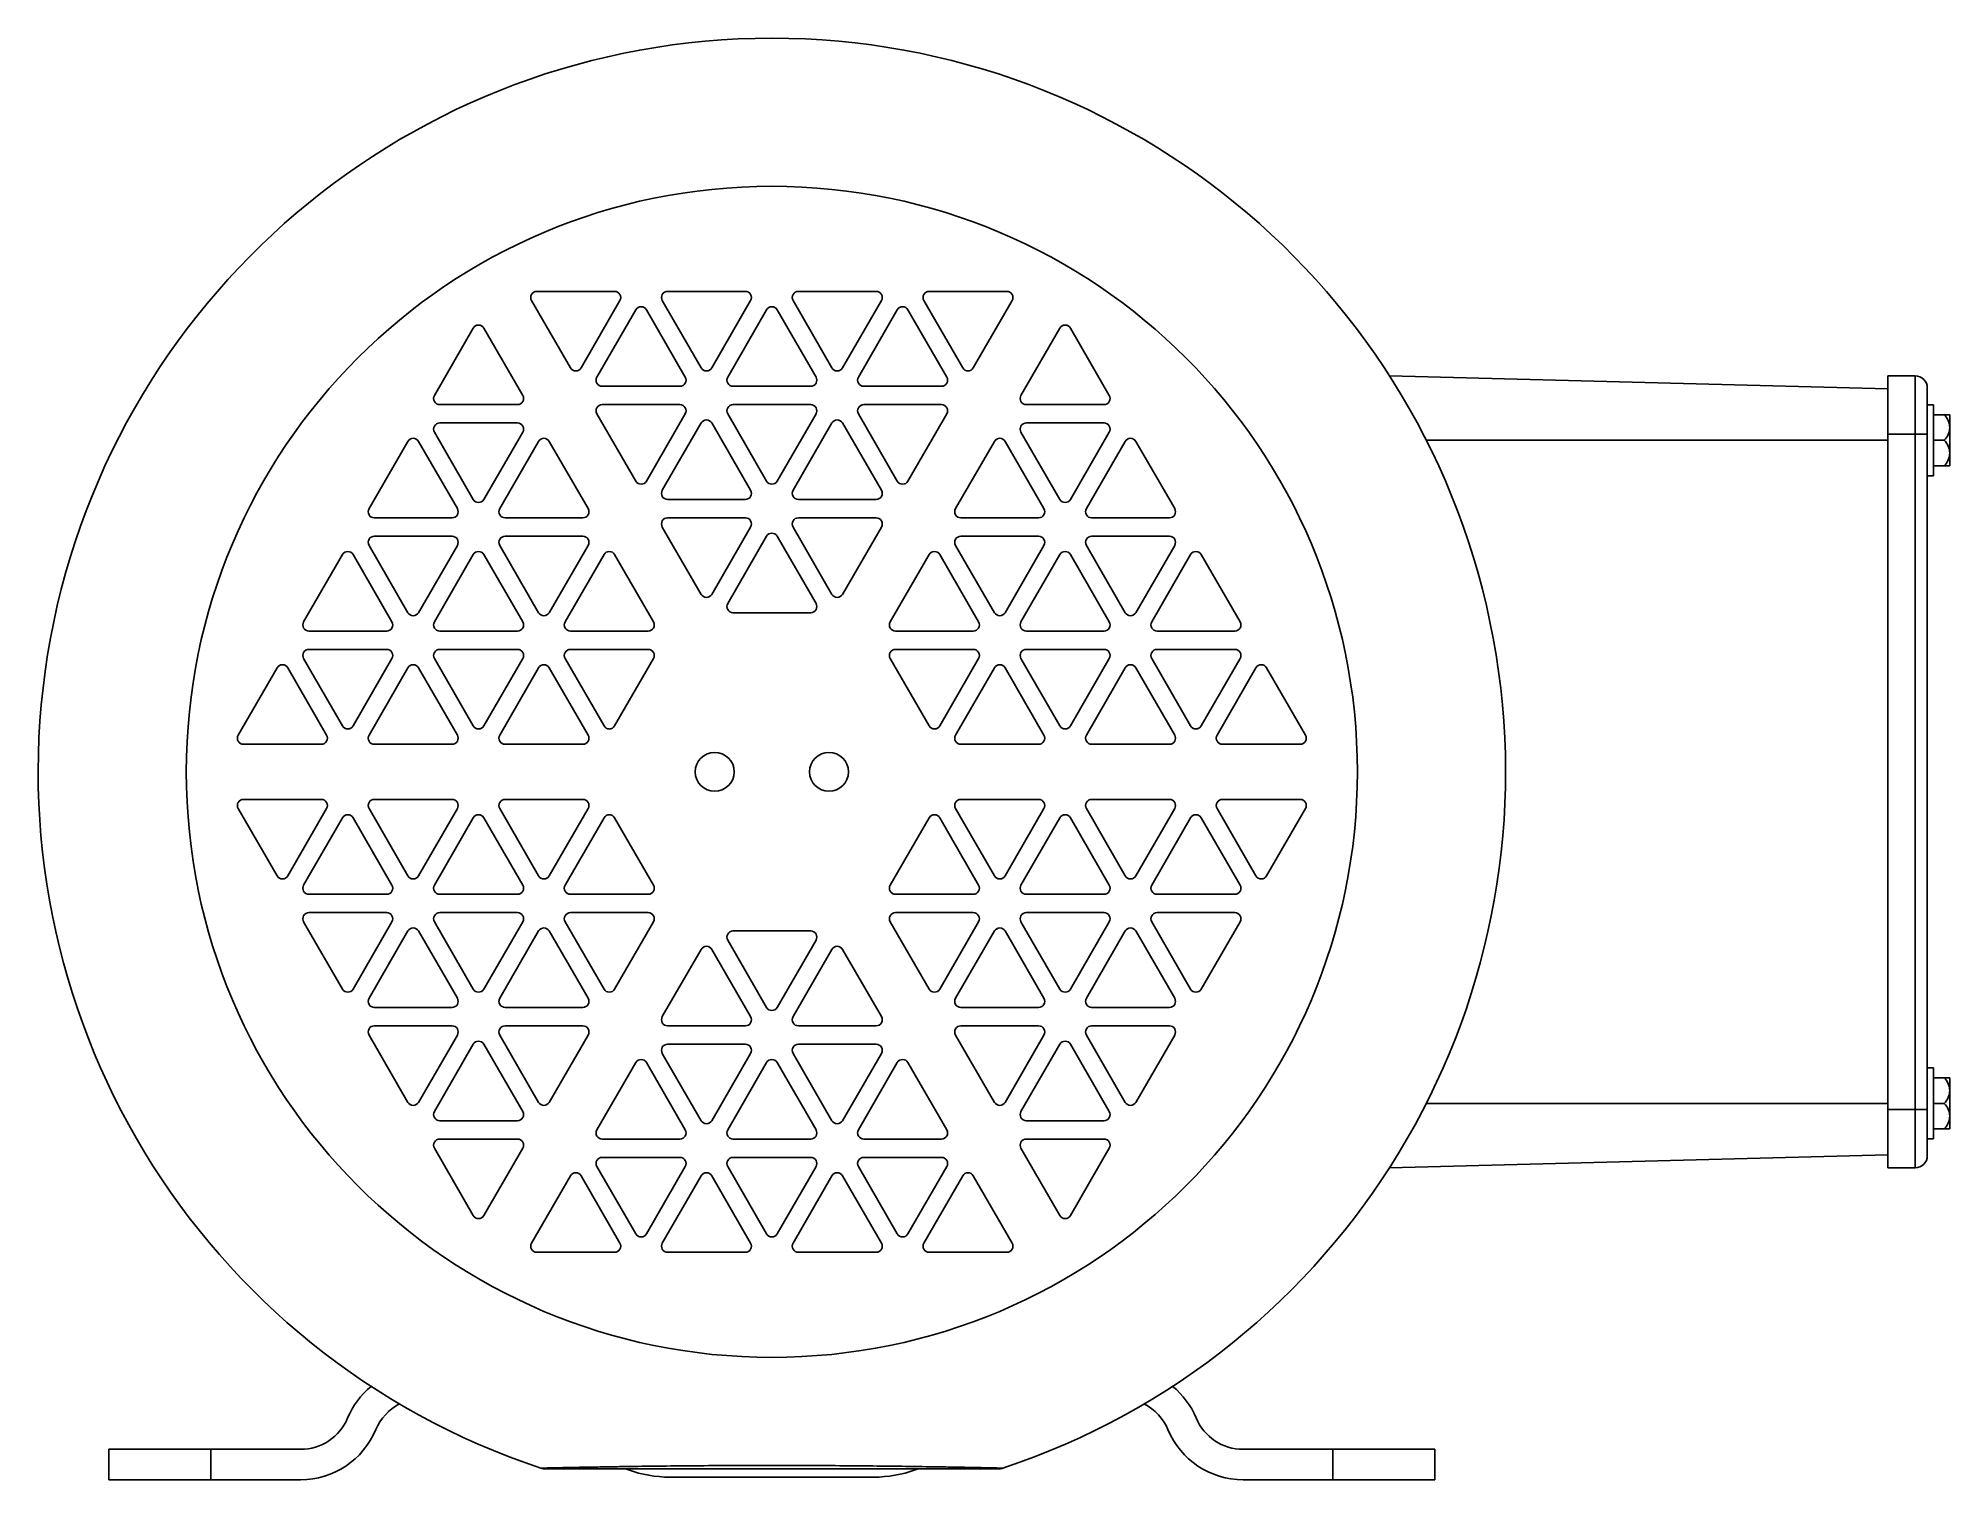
# Paper-space layout '_Left' of a CAD drawing. Header units: inches. Extents: x -3.6 to 5.77, y -3.47 to 3.6.
import ezdxf

# ---------------------------------------------------------------- set-up
doc = ezdxf.new("R2010")
doc.units = ezdxf.units.IN
doc.header["$MEASUREMENT"] = 0

psp = doc.layouts.new('_Left')

# ---------------------------------------------------------------- linework, layer by layer
at = {"color": 7, "linetype": 'Continuous', "lineweight": 25}
for p, q in [((-0.7708, 2.355), (-1.1518, 2.355)), ((-0.1299, 2.355), (-0.511, 2.355)), ((0.511, 2.355), (0.1299, 2.355)), ((1.1518, 2.355), (0.7708, 2.355)), ((-1.1778, 2.31), (-0.9873, 1.98)), ((-0.9353, 1.98), (-0.7448, 2.31)), ((-0.6668, 2.265), (-0.8574, 1.935)), ((-0.4244, 1.935), (-0.6149, 2.265)), ((-0.5369, 2.31), (-0.3464, 1.98)), ((-0.2944, 1.98), (-0.1039, 2.31)), ((-0.026, 2.265), (-0.2165, 1.935)), ((0.2165, 1.935), (0.026, 2.265)), ((0.1039, 2.31), (0.2944, 1.98)), ((0.3464, 1.98), (0.5369, 2.31)), ((0.6149, 2.265), (0.4244, 1.935)), ((0.8574, 1.935), (0.6668, 2.265)), ((0.7448, 2.31), (0.9353, 1.98)), ((0.9873, 1.98), (1.1778, 2.31)), ((-1.4636, 2.175), (-1.6541, 1.845)), ((-1.2211, 1.845), (-1.4116, 2.175)), ((1.4116, 2.175), (1.2211, 1.845)), ((1.6541, 1.845), (1.4636, 2.175)), ((-0.8314, 1.89), (-0.4503, 1.89)), ((-0.1905, 1.89), (0.1905, 1.89)), ((0.4503, 1.89), (0.8314, 1.89)), ((3.0267, 1.9415), (5.4705, 1.8775)), ((5.4705, 1.941), (5.4705, -1.941)), ((5.4705, 1.941), (5.6035, 1.941)), ((5.6035, -1.941), (5.6035, 1.941)), ((5.6635, 1.881), (5.6635, -1.881)), ((-1.6281, 1.8), (-1.2471, 1.8)), ((-0.4503, 1.8), (-0.8314, 1.8)), ((0.1905, 1.8), (-0.1905, 1.8)), ((0.8314, 1.8), (0.4503, 1.8)), ((1.2471, 1.8), (1.6281, 1.8)), ((5.6945, 1.799), (5.6635, 1.799)), ((5.6945, 1.451), (5.6945, 1.799)), ((-1.2471, 1.71), (-1.6281, 1.71)), ((-0.8574, 1.755), (-0.6668, 1.425)), ((-0.6149, 1.425), (-0.4244, 1.755)), ((-0.3464, 1.71), (-0.5369, 1.38)), ((-0.1039, 1.38), (-0.2944, 1.71)), ((-0.2165, 1.755), (-0.026, 1.425)), ((0.026, 1.425), (0.2165, 1.755)), ((0.2944, 1.71), (0.1039, 1.38)), ((0.5369, 1.38), (0.3464, 1.71)), ((0.4244, 1.755), (0.6149, 1.425)), ((0.6668, 1.425), (0.8574, 1.755)), ((1.6281, 1.71), (1.2471, 1.71)), ((5.7735, 1.75), (5.6945, 1.75)), ((5.7735, 1.75), (5.7735, 1.5)), ((-1.784, 1.62), (-1.9745, 1.29)), ((-1.5415, 1.29), (-1.7321, 1.62)), ((-1.6541, 1.665), (-1.4636, 1.335)), ((-1.4116, 1.335), (-1.2211, 1.665)), ((-1.1432, 1.62), (-1.3337, 1.29)), ((-0.9007, 1.29), (-1.0912, 1.62)), ((1.0912, 1.62), (0.9007, 1.29)), ((1.3337, 1.29), (1.1432, 1.62)), ((1.2211, 1.665), (1.4116, 1.335)), ((1.4636, 1.335), (1.6541, 1.665)), ((1.7321, 1.62), (1.5415, 1.29)), ((1.9745, 1.29), (1.784, 1.62)), ((3.2078, 1.625), (5.4705, 1.625)), ((5.4705, 1.655), (5.6635, 1.655)), ((5.7465, 1.625), (5.6945, 1.625)), ((5.7735, 1.5), (5.6945, 1.5)), ((5.6635, 1.451), (5.6945, 1.451)), ((-0.511, 1.335), (-0.1299, 1.335)), ((0.1299, 1.335), (0.511, 1.335)), ((-1.9486, 1.245), (-1.5675, 1.245)), ((-1.3077, 1.245), (-0.9266, 1.245)), ((-0.1299, 1.245), (-0.511, 1.245)), ((0.511, 1.245), (0.1299, 1.245)), ((0.9266, 1.245), (1.3077, 1.245)), ((1.5675, 1.245), (1.9486, 1.245)), ((-1.5675, 1.155), (-1.9486, 1.155)), ((-0.9266, 1.155), (-1.3077, 1.155)), ((-0.5369, 1.2), (-0.3464, 0.87)), ((-0.2944, 0.87), (-0.1039, 1.2)), ((-0.026, 1.155), (-0.2165, 0.825)), ((0.2165, 0.825), (0.026, 1.155)), ((0.1039, 1.2), (0.2944, 0.87)), ((0.3464, 0.87), (0.5369, 1.2)), ((1.3077, 1.155), (0.9266, 1.155)), ((1.9486, 1.155), (1.5675, 1.155)), ((-2.1044, 1.065), (-2.295, 0.735)), ((-1.862, 0.735), (-2.0525, 1.065)), ((-1.9745, 1.11), (-1.784, 0.78)), ((-1.7321, 0.78), (-1.5415, 1.11)), ((-1.4636, 1.065), (-1.6541, 0.735)), ((-1.2211, 0.735), (-1.4116, 1.065)), ((-1.3337, 1.11), (-1.1432, 0.78)), ((-1.0912, 0.78), (-0.9007, 1.11)), ((-0.8227, 1.065), (-1.0132, 0.735)), ((-0.5802, 0.735), (-0.7708, 1.065)), ((0.7708, 1.065), (0.5802, 0.735)), ((1.0132, 0.735), (0.8227, 1.065)), ((0.9007, 1.11), (1.0912, 0.78)), ((1.1432, 0.78), (1.3337, 1.11)), ((1.4116, 1.065), (1.2211, 0.735)), ((1.6541, 0.735), (1.4636, 1.065)), ((1.5415, 1.11), (1.7321, 0.78)), ((1.784, 0.78), (1.9745, 1.11)), ((2.0525, 1.065), (1.862, 0.735)), ((2.295, 0.735), (2.1044, 1.065)), ((-0.1905, 0.78), (0.1905, 0.78)), ((-2.269, 0.69), (-1.8879, 0.69)), ((-1.6281, 0.69), (-1.2471, 0.69)), ((-0.9873, 0.69), (-0.6062, 0.69)), ((0.6062, 0.69), (0.9873, 0.69)), ((1.2471, 0.69), (1.6281, 0.69)), ((1.8879, 0.69), (2.269, 0.69)), ((-1.8879, 0.6), (-2.269, 0.6)), ((-1.2471, 0.6), (-1.6281, 0.6)), ((-0.6062, 0.6), (-0.9873, 0.6)), ((0.9873, 0.6), (0.6062, 0.6)), ((1.6281, 0.6), (1.2471, 0.6)), ((2.269, 0.6), (1.8879, 0.6)), ((-2.4249, 0.51), (-2.6154, 0.18)), ((-2.1824, 0.18), (-2.3729, 0.51)), ((-2.295, 0.555), (-2.1044, 0.225)), ((-2.0525, 0.225), (-1.862, 0.555)), ((-1.784, 0.51), (-1.9745, 0.18)), ((-1.5415, 0.18), (-1.7321, 0.51)), ((-1.6541, 0.555), (-1.4636, 0.225)), ((-1.4116, 0.225), (-1.2211, 0.555)), ((-1.1432, 0.51), (-1.3337, 0.18)), ((-0.9007, 0.18), (-1.0912, 0.51)), ((-1.0132, 0.555), (-0.8227, 0.225)), ((-0.7708, 0.225), (-0.5802, 0.555)), ((0.5802, 0.555), (0.7708, 0.225)), ((0.8227, 0.225), (1.0132, 0.555)), ((1.0912, 0.51), (0.9007, 0.18)), ((1.3337, 0.18), (1.1432, 0.51)), ((1.2211, 0.555), (1.4116, 0.225)), ((1.4636, 0.225), (1.6541, 0.555)), ((1.7321, 0.51), (1.5415, 0.18)), ((1.9745, 0.18), (1.784, 0.51)), ((1.862, 0.555), (2.0525, 0.225)), ((2.1044, 0.225), (2.295, 0.555)), ((2.3729, 0.51), (2.1824, 0.18)), ((2.6154, 0.18), (2.4249, 0.51)), ((-2.5894, 0.135), (-2.2084, 0.135)), ((-1.9486, 0.135), (-1.5675, 0.135)), ((-1.3077, 0.135), (-0.9266, 0.135)), ((0.9266, 0.135), (1.3077, 0.135)), ((1.5675, 0.135), (1.9486, 0.135)), ((2.2084, 0.135), (2.5894, 0.135)), ((-2.6154, -0.18), (-2.4249, -0.51)), ((-2.2084, -0.135), (-2.5894, -0.135)), ((-2.3729, -0.51), (-2.1824, -0.18)), ((-1.9745, -0.18), (-1.784, -0.51)), ((-1.5675, -0.135), (-1.9486, -0.135)), ((-1.7321, -0.51), (-1.5415, -0.18)), ((-1.3337, -0.18), (-1.1432, -0.51)), ((-0.9266, -0.135), (-1.3077, -0.135)), ((-1.0912, -0.51), (-0.9007, -0.18)), ((0.9007, -0.18), (1.0912, -0.51)), ((1.3077, -0.135), (0.9266, -0.135)), ((1.1432, -0.51), (1.3337, -0.18)), ((1.5415, -0.18), (1.7321, -0.51)), ((1.9486, -0.135), (1.5675, -0.135)), ((1.784, -0.51), (1.9745, -0.18)), ((2.1824, -0.18), (2.3729, -0.51)), ((2.5894, -0.135), (2.2084, -0.135)), ((2.4249, -0.51), (2.6154, -0.18)), ((-2.1044, -0.225), (-2.295, -0.555)), ((-1.862, -0.555), (-2.0525, -0.225)), ((-1.4636, -0.225), (-1.6541, -0.555)), ((-1.2211, -0.555), (-1.4116, -0.225)), ((-0.8227, -0.225), (-1.0132, -0.555)), ((-0.5802, -0.555), (-0.7708, -0.225)), ((0.7708, -0.225), (0.5802, -0.555)), ((1.0132, -0.555), (0.8227, -0.225)), ((1.4116, -0.225), (1.2211, -0.555)), ((1.6541, -0.555), (1.4636, -0.225)), ((2.0525, -0.225), (1.862, -0.555)), ((2.295, -0.555), (2.1044, -0.225)), ((-2.269, -0.6), (-1.8879, -0.6)), ((-1.6281, -0.6), (-1.2471, -0.6)), ((-0.9873, -0.6), (-0.6062, -0.6)), ((0.6062, -0.6), (0.9873, -0.6)), ((1.2471, -0.6), (1.6281, -0.6)), ((1.8879, -0.6), (2.269, -0.6)), ((-2.295, -0.735), (-2.1044, -1.065)), ((-1.8879, -0.69), (-2.269, -0.69)), ((-2.0525, -1.065), (-1.862, -0.735)), ((-1.6541, -0.735), (-1.4636, -1.065)), ((-1.2471, -0.69), (-1.6281, -0.69)), ((-1.4116, -1.065), (-1.2211, -0.735)), ((-1.0132, -0.735), (-0.8227, -1.065)), ((-0.6062, -0.69), (-0.9873, -0.69)), ((-0.7708, -1.065), (-0.5802, -0.735)), ((0.5802, -0.735), (0.7708, -1.065)), ((0.9873, -0.69), (0.6062, -0.69)), ((0.8227, -1.065), (1.0132, -0.735)), ((1.2211, -0.735), (1.4116, -1.065)), ((1.6281, -0.69), (1.2471, -0.69)), ((1.4636, -1.065), (1.6541, -0.735)), ((1.862, -0.735), (2.0525, -1.065)), ((2.269, -0.69), (1.8879, -0.69)), ((2.1044, -1.065), (2.295, -0.735)), ((-1.784, -0.78), (-1.9745, -1.11)), ((-1.5415, -1.11), (-1.7321, -0.78)), ((-1.1432, -0.78), (-1.3337, -1.11)), ((-0.9007, -1.11), (-1.0912, -0.78)), ((-0.2165, -0.825), (-0.026, -1.155)), ((0.1905, -0.78), (-0.1905, -0.78)), ((0.026, -1.155), (0.2165, -0.825)), ((1.0912, -0.78), (0.9007, -1.11)), ((1.3337, -1.11), (1.1432, -0.78)), ((1.7321, -0.78), (1.5415, -1.11)), ((1.9745, -1.11), (1.784, -0.78)), ((-0.3464, -0.87), (-0.5369, -1.2)), ((-0.1039, -1.2), (-0.2944, -0.87)), ((0.2944, -0.87), (0.1039, -1.2)), ((0.5369, -1.2), (0.3464, -0.87)), ((-1.9486, -1.155), (-1.5675, -1.155)), ((-1.3077, -1.155), (-0.9266, -1.155)), ((0.9266, -1.155), (1.3077, -1.155)), ((1.5675, -1.155), (1.9486, -1.155)), ((-1.9745, -1.29), (-1.784, -1.62)), ((-1.5675, -1.245), (-1.9486, -1.245)), ((-1.7321, -1.62), (-1.5415, -1.29)), ((-1.3337, -1.29), (-1.1432, -1.62)), ((-0.9266, -1.245), (-1.3077, -1.245)), ((-1.0912, -1.62), (-0.9007, -1.29)), ((-0.511, -1.245), (-0.1299, -1.245)), ((0.1299, -1.245), (0.511, -1.245)), ((0.9007, -1.29), (1.0912, -1.62)), ((1.3077, -1.245), (0.9266, -1.245)), ((1.1432, -1.62), (1.3337, -1.29)), ((1.5415, -1.29), (1.7321, -1.62)), ((1.9486, -1.245), (1.5675, -1.245)), ((1.784, -1.62), (1.9745, -1.29)), ((-1.4636, -1.335), (-1.6541, -1.665)), ((-1.2211, -1.665), (-1.4116, -1.335)), ((-0.5369, -1.38), (-0.3464, -1.71)), ((-0.1299, -1.335), (-0.511, -1.335)), ((-0.2944, -1.71), (-0.1039, -1.38)), ((0.1039, -1.38), (0.2944, -1.71)), ((0.511, -1.335), (0.1299, -1.335)), ((0.3464, -1.71), (0.5369, -1.38)), ((1.4116, -1.335), (1.2211, -1.665)), ((1.6541, -1.665), (1.4636, -1.335)), ((-0.6668, -1.425), (-0.8574, -1.755)), ((-0.4244, -1.755), (-0.6149, -1.425)), ((-0.026, -1.425), (-0.2165, -1.755)), ((0.2165, -1.755), (0.026, -1.425)), ((0.6149, -1.425), (0.4244, -1.755)), ((0.8574, -1.755), (0.6668, -1.425)), ((5.6945, -1.451), (5.6635, -1.451)), ((5.6945, -1.799), (5.6945, -1.451)), ((5.7735, -1.5), (5.6945, -1.5)), ((5.7735, -1.75), (5.7735, -1.5)), ((3.2078, -1.625), (5.4705, -1.625)), ((5.4705, -1.655), (5.6635, -1.655)), ((5.7465, -1.625), (5.6945, -1.625)), ((-1.6281, -1.71), (-1.2471, -1.71)), ((1.2471, -1.71), (1.6281, -1.71)), ((5.7735, -1.75), (5.6945, -1.75)), ((-1.6541, -1.845), (-1.4636, -2.175)), ((-1.2471, -1.8), (-1.6281, -1.8)), ((-1.4116, -2.175), (-1.2211, -1.845)), ((-0.8314, -1.8), (-0.4503, -1.8)), ((-0.1905, -1.8), (0.1905, -1.8)), ((0.4503, -1.8), (0.8314, -1.8)), ((1.2211, -1.845), (1.4116, -2.175)), ((1.6281, -1.8), (1.2471, -1.8)), ((1.4636, -2.175), (1.6541, -1.845)), ((5.6635, -1.799), (5.6945, -1.799)), ((-0.8574, -1.935), (-0.6668, -2.265)), ((-0.4503, -1.89), (-0.8314, -1.89)), ((-0.6149, -2.265), (-0.4244, -1.935)), ((-0.2165, -1.935), (-0.026, -2.265)), ((0.1905, -1.89), (-0.1905, -1.89)), ((0.026, -2.265), (0.2165, -1.935)), ((0.4244, -1.935), (0.6149, -2.265)), ((0.8314, -1.89), (0.4503, -1.89)), ((0.6668, -2.265), (0.8574, -1.935)), ((3.0267, -1.9415), (5.4705, -1.8775)), ((5.4705, -1.941), (5.6035, -1.941)), ((-0.9873, -1.98), (-1.1778, -2.31)), ((-0.7448, -2.31), (-0.9353, -1.98)), ((-0.3464, -1.98), (-0.5369, -2.31)), ((-0.1039, -2.31), (-0.2944, -1.98)), ((0.2944, -1.98), (0.1039, -2.31)), ((0.5369, -2.31), (0.3464, -1.98)), ((0.9353, -1.98), (0.7448, -2.31)), ((1.1778, -2.31), (0.9873, -1.98)), ((-1.1518, -2.355), (-0.7708, -2.355)), ((-0.511, -2.355), (-0.1299, -2.355)), ((0.1299, -2.355), (0.511, -2.355)), ((0.7708, -2.355), (1.1518, -2.355)), ((-3.25, -3.3206), (-2.31, -3.3206)), ((-3.25, -3.47), (-3.25, -3.3206)), ((-2.75, -3.3206), (-2.75, -3.47)), ((2.31, -3.3206), (3.25, -3.3206)), ((2.75, -3.47), (2.75, -3.3206)), ((3.25, -3.3206), (3.25, -3.47)), ((-0.7025, -3.4215), (-0.7178, -3.4159)), ((0.501, -3.457), (-0.501, -3.457)), ((0.7178, -3.4159), (0.7025, -3.4215)), ((-2.31, -3.47), (-3.25, -3.47)), ((3.25, -3.47), (2.31, -3.47))]:
    psp.add_line(p, q, dxfattribs=at)
for centre, radius in [((0, 0), 2.87), ((-0.28, 0), 0.0955), ((0.28, 0), 0.0955)]:
    psp.add_circle(centre, radius, dxfattribs=at)
for centre, radius, start, end in [((0, 0), 3.5959, 288.36047, 251.63953), ((-1.1518, 2.325), 0.03, 90, 210), ((-0.7708, 2.325), 0.03, 330, 90), ((-0.511, 2.325), 0.03, 90, 210), ((-0.1299, 2.325), 0.03, 330, 90), ((0.1299, 2.325), 0.03, 90, 210), ((0.511, 2.325), 0.03, 330, 90), ((0.7708, 2.325), 0.03, 90, 210), ((1.1518, 2.325), 0.03, 330, 90), ((-0.6409, 2.25), 0.03, 30, 150), ((0, 2.25), 0.03, 30, 150), ((0.6409, 2.25), 0.03, 30, 150), ((-1.4376, 2.16), 0.03, 30, 150), ((1.4376, 2.16), 0.03, 30, 150), ((-0.9613, 1.995), 0.03, 210, 330), ((-0.3204, 1.995), 0.03, 210, 330), ((0.3204, 1.995), 0.03, 210, 330), ((0.9613, 1.995), 0.03, 210, 330), ((-0.8314, 1.92), 0.03, 150, 270), ((-0.4503, 1.92), 0.03, 270, 30), ((-0.1905, 1.92), 0.03, 150, 270), ((0.1905, 1.92), 0.03, 270, 30), ((0.4503, 1.92), 0.03, 150, 270), ((0.8314, 1.92), 0.03, 270, 30), ((5.6035, 1.881), 0.06, 0, 90), ((-1.6281, 1.83), 0.03, 150, 270), ((-1.2471, 1.83), 0.03, 270, 30), ((-0.8314, 1.77), 0.03, 90, 210), ((-0.4503, 1.77), 0.03, 330, 90), ((-0.1905, 1.77), 0.03, 90, 210), ((0.1905, 1.77), 0.03, 330, 90), ((0.4503, 1.77), 0.03, 90, 210), ((0.8314, 1.77), 0.03, 330, 90), ((1.2471, 1.83), 0.03, 150, 270), ((1.6281, 1.83), 0.03, 270, 30), ((-1.6281, 1.68), 0.03, 90, 210), ((-1.2471, 1.68), 0.03, 330, 90), ((-0.3204, 1.695), 0.03, 30, 150), ((0.3204, 1.695), 0.03, 30, 150), ((1.2471, 1.68), 0.03, 90, 210), ((1.6281, 1.68), 0.03, 330, 90), ((5.6852, 1.6864), 0.0883, 0.68537, 46.0185), ((5.6852, 1.6886), 0.0883, 313.9815, 359.31463), ((-1.758, 1.605), 0.03, 30, 150), ((-1.1172, 1.605), 0.03, 30, 150), ((1.1172, 1.605), 0.03, 30, 150), ((1.758, 1.605), 0.03, 30, 150), ((5.6852, 1.5614), 0.0883, 0.68537, 46.0185), ((5.6852, 1.5636), 0.0883, 313.9815, 359.31463), ((-0.6409, 1.44), 0.03, 210, 330), ((0, 1.44), 0.03, 210, 330), ((0.6409, 1.44), 0.03, 210, 330), ((-1.4376, 1.35), 0.03, 210, 330), ((-0.511, 1.365), 0.03, 150, 270), ((-0.1299, 1.365), 0.03, 270, 30), ((0.1299, 1.365), 0.03, 150, 270), ((0.511, 1.365), 0.03, 270, 30), ((1.4376, 1.35), 0.03, 210, 330), ((-1.9486, 1.275), 0.03, 150, 270), ((-1.5675, 1.275), 0.03, 270, 30), ((-1.3077, 1.275), 0.03, 150, 270), ((-0.9266, 1.275), 0.03, 270, 30), ((-0.511, 1.215), 0.03, 90, 210), ((-0.1299, 1.215), 0.03, 330, 90), ((0.1299, 1.215), 0.03, 90, 210), ((0.511, 1.215), 0.03, 330, 90), ((0.9266, 1.275), 0.03, 150, 270), ((1.3077, 1.275), 0.03, 270, 30), ((1.5675, 1.275), 0.03, 150, 270), ((1.9486, 1.275), 0.03, 270, 30), ((-1.9486, 1.125), 0.03, 90, 210), ((-1.5675, 1.125), 0.03, 330, 90), ((-1.3077, 1.125), 0.03, 90, 210), ((-0.9266, 1.125), 0.03, 330, 90), ((0, 1.14), 0.03, 30, 150), ((0.9266, 1.125), 0.03, 90, 210), ((1.3077, 1.125), 0.03, 330, 90), ((1.5675, 1.125), 0.03, 90, 210), ((1.9486, 1.125), 0.03, 330, 90), ((-2.0785, 1.05), 0.03, 30, 150), ((-1.4376, 1.05), 0.03, 30, 150), ((-0.7967, 1.05), 0.03, 30, 150), ((0.7967, 1.05), 0.03, 30, 150), ((1.4376, 1.05), 0.03, 30, 150), ((2.0785, 1.05), 0.03, 30, 150), ((-0.3204, 0.885), 0.03, 210, 330), ((0.3204, 0.885), 0.03, 210, 330), ((-1.758, 0.795), 0.03, 210, 330), ((-1.1172, 0.795), 0.03, 210, 330), ((-0.1905, 0.81), 0.03, 150, 270), ((0.1905, 0.81), 0.03, 270, 30), ((1.1172, 0.795), 0.03, 210, 330), ((1.758, 0.795), 0.03, 210, 330), ((-2.269, 0.72), 0.03, 150, 270), ((-1.8879, 0.72), 0.03, 270, 30), ((-1.6281, 0.72), 0.03, 150, 270), ((-1.2471, 0.72), 0.03, 270, 30), ((-0.9873, 0.72), 0.03, 150, 270), ((-0.6062, 0.72), 0.03, 270, 30), ((0.6062, 0.72), 0.03, 150, 270), ((0.9873, 0.72), 0.03, 270, 30), ((1.2471, 0.72), 0.03, 150, 270), ((1.6281, 0.72), 0.03, 270, 30), ((1.8879, 0.72), 0.03, 150, 270), ((2.269, 0.72), 0.03, 270, 30), ((-2.269, 0.57), 0.03, 90, 210), ((-1.8879, 0.57), 0.03, 330, 90), ((-1.6281, 0.57), 0.03, 90, 210), ((-1.2471, 0.57), 0.03, 330, 90), ((-0.9873, 0.57), 0.03, 90, 210), ((-0.6062, 0.57), 0.03, 330, 90), ((0.6062, 0.57), 0.03, 90, 210), ((0.9873, 0.57), 0.03, 330, 90), ((1.2471, 0.57), 0.03, 90, 210), ((1.6281, 0.57), 0.03, 330, 90), ((1.8879, 0.57), 0.03, 90, 210), ((2.269, 0.57), 0.03, 330, 90), ((-2.3989, 0.495), 0.03, 30, 150), ((-1.758, 0.495), 0.03, 30, 150), ((-1.1172, 0.495), 0.03, 30, 150), ((1.1172, 0.495), 0.03, 30, 150), ((1.758, 0.495), 0.03, 30, 150), ((2.3989, 0.495), 0.03, 30, 150), ((-2.0785, 0.24), 0.03, 210, 330), ((-1.4376, 0.24), 0.03, 210, 330), ((-0.7967, 0.24), 0.03, 210, 330), ((0.7967, 0.24), 0.03, 210, 330), ((1.4376, 0.24), 0.03, 210, 330), ((2.0785, 0.24), 0.03, 210, 330), ((-2.5894, 0.165), 0.03, 150, 270), ((-2.2084, 0.165), 0.03, 270, 30), ((-1.9486, 0.165), 0.03, 150, 270), ((-1.5675, 0.165), 0.03, 270, 30), ((-1.3077, 0.165), 0.03, 150, 270), ((-0.9266, 0.165), 0.03, 270, 30), ((0.9266, 0.165), 0.03, 150, 270), ((1.3077, 0.165), 0.03, 270, 30), ((1.5675, 0.165), 0.03, 150, 270), ((1.9486, 0.165), 0.03, 270, 30), ((2.2084, 0.165), 0.03, 150, 270), ((2.5894, 0.165), 0.03, 270, 30), ((-2.5894, -0.165), 0.03, 90, 210), ((-2.2084, -0.165), 0.03, 330, 90), ((-1.9486, -0.165), 0.03, 90, 210), ((-1.5675, -0.165), 0.03, 330, 90), ((-1.3077, -0.165), 0.03, 90, 210), ((-0.9266, -0.165), 0.03, 330, 90), ((0.9266, -0.165), 0.03, 90, 210), ((1.3077, -0.165), 0.03, 330, 90), ((1.5675, -0.165), 0.03, 90, 210), ((1.9486, -0.165), 0.03, 330, 90), ((2.2084, -0.165), 0.03, 90, 210), ((2.5894, -0.165), 0.03, 330, 90), ((-2.0785, -0.24), 0.03, 30, 150), ((-1.4376, -0.24), 0.03, 30, 150), ((-0.7967, -0.24), 0.03, 30, 150), ((0.7967, -0.24), 0.03, 30, 150), ((1.4376, -0.24), 0.03, 30, 150), ((2.0785, -0.24), 0.03, 30, 150), ((-2.3989, -0.495), 0.03, 210, 330), ((-2.269, -0.57), 0.03, 150, 270), ((-1.8879, -0.57), 0.03, 270, 30), ((-1.758, -0.495), 0.03, 210, 330), ((-1.6281, -0.57), 0.03, 150, 270), ((-1.2471, -0.57), 0.03, 270, 30), ((-1.1172, -0.495), 0.03, 210, 330), ((-0.9873, -0.57), 0.03, 150, 270), ((-0.6062, -0.57), 0.03, 270, 30), ((0.6062, -0.57), 0.03, 150, 270), ((0.9873, -0.57), 0.03, 270, 30), ((1.1172, -0.495), 0.03, 210, 330), ((1.2471, -0.57), 0.03, 150, 270), ((1.6281, -0.57), 0.03, 270, 30), ((1.758, -0.495), 0.03, 210, 330), ((1.8879, -0.57), 0.03, 150, 270), ((2.269, -0.57), 0.03, 270, 30), ((2.3989, -0.495), 0.03, 210, 330), ((-2.269, -0.72), 0.03, 90, 210), ((-1.8879, -0.72), 0.03, 330, 90), ((-1.6281, -0.72), 0.03, 90, 210), ((-1.2471, -0.72), 0.03, 330, 90), ((-0.9873, -0.72), 0.03, 90, 210), ((-0.6062, -0.72), 0.03, 330, 90), ((0.6062, -0.72), 0.03, 90, 210), ((0.9873, -0.72), 0.03, 330, 90), ((1.2471, -0.72), 0.03, 90, 210), ((1.6281, -0.72), 0.03, 330, 90), ((1.8879, -0.72), 0.03, 90, 210), ((2.269, -0.72), 0.03, 330, 90), ((-1.758, -0.795), 0.03, 30, 150), ((-1.1172, -0.795), 0.03, 30, 150), ((-0.1905, -0.81), 0.03, 90, 210), ((0.1905, -0.81), 0.03, 330, 90), ((1.1172, -0.795), 0.03, 30, 150), ((1.758, -0.795), 0.03, 30, 150), ((-0.3204, -0.885), 0.03, 30, 150), ((0.3204, -0.885), 0.03, 30, 150), ((-2.0785, -1.05), 0.03, 210, 330), ((-1.9486, -1.125), 0.03, 150, 270), ((-1.5675, -1.125), 0.03, 270, 30), ((-1.4376, -1.05), 0.03, 210, 330), ((-1.3077, -1.125), 0.03, 150, 270), ((-0.9266, -1.125), 0.03, 270, 30), ((-0.7967, -1.05), 0.03, 210, 330), ((0.7967, -1.05), 0.03, 210, 330), ((0.9266, -1.125), 0.03, 150, 270), ((1.3077, -1.125), 0.03, 270, 30), ((1.4376, -1.05), 0.03, 210, 330), ((1.5675, -1.125), 0.03, 150, 270), ((1.9486, -1.125), 0.03, 270, 30), ((2.0785, -1.05), 0.03, 210, 330), ((-0.511, -1.215), 0.03, 150, 270), ((-0.1299, -1.215), 0.03, 270, 30), ((0, -1.14), 0.03, 210, 330), ((0.1299, -1.215), 0.03, 150, 270), ((0.511, -1.215), 0.03, 270, 30), ((-1.9486, -1.275), 0.03, 90, 210), ((-1.5675, -1.275), 0.03, 330, 90), ((-1.3077, -1.275), 0.03, 90, 210), ((-0.9266, -1.275), 0.03, 330, 90), ((0.9266, -1.275), 0.03, 90, 210), ((1.3077, -1.275), 0.03, 330, 90), ((1.5675, -1.275), 0.03, 90, 210), ((1.9486, -1.275), 0.03, 330, 90), ((-1.4376, -1.35), 0.03, 30, 150), ((-0.511, -1.365), 0.03, 90, 210), ((-0.1299, -1.365), 0.03, 330, 90), ((0.1299, -1.365), 0.03, 90, 210), ((0.511, -1.365), 0.03, 330, 90), ((1.4376, -1.35), 0.03, 30, 150), ((-0.6409, -1.44), 0.03, 30, 150), ((0, -1.44), 0.03, 30, 150), ((0.6409, -1.44), 0.03, 30, 150), ((5.6852, -1.5636), 0.0883, 0.68537, 46.0185), ((5.6852, -1.5614), 0.0883, 313.9815, 359.31463), ((-1.758, -1.605), 0.03, 210, 330), ((-1.6281, -1.68), 0.03, 150, 270), ((-1.2471, -1.68), 0.03, 270, 30), ((-1.1172, -1.605), 0.03, 210, 330), ((1.1172, -1.605), 0.03, 210, 330), ((1.2471, -1.68), 0.03, 150, 270), ((1.6281, -1.68), 0.03, 270, 30), ((1.758, -1.605), 0.03, 210, 330), ((5.6852, -1.6886), 0.0883, 0.68537, 46.0185), ((-0.8314, -1.77), 0.03, 150, 270), ((-0.4503, -1.77), 0.03, 270, 30), ((-0.3204, -1.695), 0.03, 210, 330), ((-0.1905, -1.77), 0.03, 150, 270), ((0.1905, -1.77), 0.03, 270, 30), ((0.3204, -1.695), 0.03, 210, 330), ((0.4503, -1.77), 0.03, 150, 270), ((0.8314, -1.77), 0.03, 270, 30), ((5.6852, -1.6864), 0.0883, 313.9815, 359.31463), ((-1.6281, -1.83), 0.03, 90, 210), ((-1.2471, -1.83), 0.03, 330, 90), ((1.2471, -1.83), 0.03, 90, 210), ((1.6281, -1.83), 0.03, 330, 90), ((-0.9613, -1.995), 0.03, 30, 150), ((-0.8314, -1.92), 0.03, 90, 210), ((-0.4503, -1.92), 0.03, 330, 90), ((-0.3204, -1.995), 0.03, 30, 150), ((-0.1905, -1.92), 0.03, 90, 210), ((0.1905, -1.92), 0.03, 330, 90), ((0.3204, -1.995), 0.03, 30, 150), ((0.4503, -1.92), 0.03, 90, 210), ((0.8314, -1.92), 0.03, 330, 90), ((0.9613, -1.995), 0.03, 30, 150), ((5.6035, -1.881), 0.06, 270, 0), ((-1.4376, -2.16), 0.03, 210, 330), ((1.4376, -2.16), 0.03, 210, 330), ((-1.1518, -2.325), 0.03, 150, 270), ((-0.7708, -2.325), 0.03, 270, 30), ((-0.6409, -2.25), 0.03, 210, 330), ((-0.511, -2.325), 0.03, 150, 270), ((-0.1299, -2.325), 0.03, 270, 30), ((0, -2.25), 0.03, 210, 330), ((0.1299, -2.325), 0.03, 150, 270), ((0.511, -2.325), 0.03, 270, 30), ((0.6409, -2.25), 0.03, 210, 330), ((0.7708, -2.325), 0.03, 150, 270), ((1.1518, -2.325), 0.03, 270, 30), ((-1.7106, -3.3206), 0.3994, 129.41557, 157.35985), ((1.7106, -3.3206), 0.3994, 22.64015, 50.58443), ((-2.31, -3.0706), 0.25, 270, 337.35985), ((-1.7106, -3.3206), 0.25, 117.24383, 157.35985), ((1.7106, -3.3206), 0.25, 22.64015, 62.75617), ((2.31, -3.0706), 0.25, 202.64015, 270), ((-2.31, -3.0706), 0.3994, 270, 337.35985), ((2.31, -3.0706), 0.3994, 202.64015, 270), ((-1.1138, -3.3559), 0.06, 251.63953, 270), ((-0.501, -2.8676), 0.5894, 250, 270), ((0.501, -2.8676), 0.5894, 270, 290), ((1.1138, -3.3559), 0.06, 270, 288.36047)]:
    psp.add_arc(centre, radius, start, end, dxfattribs=at)
for points, knots in [([(-1.1327, -3.4128), (-1.1327, -3.4128), (-1.1278, -3.4127), (-1.1092, -3.4123), (-1.0961, -3.4121), (-1.0721, -3.4116), (-1.0634, -3.4114), (-1.045, -3.411), (-1.0354, -3.4108), (-1.0052, -3.4102), (-0.9835, -3.4098), (-0.9377, -3.4089), (-0.9138, -3.4085), (-0.8651, -3.4076), (-0.8402, -3.4072), (-0.7894, -3.4064), (-0.7635, -3.4059), (-0.711, -3.4051), (-0.6843, -3.4047), (-0.604, -3.4036), (-0.5501, -3.403), (-0.4415, -3.4018), (-0.3868, -3.4013), (-0.277, -3.4005), (-0.2218, -3.4002), (-0.111, -3.3998), (-0.0552, -3.3997), (0.0559, -3.3997), (0.1113, -3.3998), (0.2217, -3.4002), (0.2767, -3.4005), (0.3863, -3.4013), (0.4409, -3.4018), (0.5495, -3.403), (0.6036, -3.4036), (0.7111, -3.4051), (0.7638, -3.4059), (0.8405, -3.4072), (0.8657, -3.4076), (0.9145, -3.4085), (0.9382, -3.4089), (0.9722, -3.4096), (0.9834, -3.4098), (1.005, -3.4102), (1.0156, -3.4104), (1.0459, -3.411), (1.0643, -3.4114), (1.0883, -3.4119), (1.0956, -3.4121), (1.1084, -3.4123), (1.1139, -3.4124), (1.123, -3.4126), (1.1266, -3.4127), (1.1315, -3.4128), (1.1327, -3.4128), (1.1327, -3.4128)], [0, 0, 0, 0, 0.03125, 0.03125, 0.0625, 0.0625, 0.078125, 0.078125, 0.09375, 0.09375, 0.125, 0.125, 0.15625, 0.15625, 0.1875, 0.1875, 0.21875, 0.21875, 0.25, 0.25, 0.3125, 0.3125, 0.375, 0.375, 0.4375, 0.4375, 0.5, 0.5, 0.5625, 0.5625, 0.625, 0.625, 0.6875, 0.6875, 0.75, 0.75, 0.8125, 0.8125, 0.84375, 0.84375, 0.875, 0.875, 0.890625, 0.890625, 0.90625, 0.90625, 0.9375, 0.9375, 0.953125, 0.953125, 0.96875, 0.96875, 0.984375, 0.984375, 1, 1, 1, 1]), ([(1.1138, -3.4159), (1.1138, -3.4159), (1.1124, -3.4159), (1.1073, -3.4159), (1.1035, -3.4159), (1.0935, -3.4159), (1.0876, -3.4159), (1.0739, -3.4159), (1.0662, -3.4159), (1.0412, -3.4159), (1.0223, -3.4159), (0.9814, -3.4159), (0.9592, -3.4159), (0.9136, -3.4159), (0.8901, -3.4159), (0.8419, -3.4159), (0.8173, -3.4159), (0.7672, -3.4159), (0.7416, -3.4159), (0.6902, -3.4159), (0.6643, -3.4159), (0.5864, -3.4159), (0.5339, -3.4159), (0.4284, -3.4159), (0.3753, -3.4159), (0.2685, -3.4159), (0.2148, -3.4159), (0.1071, -3.4159), (0.0533, -3.4159), (-0.1077, -3.4159), (-0.2146, -3.4159), (-0.3742, -3.4159), (-0.4272, -3.4159), (-0.5066, -3.4159), (-0.533, -3.4159), (-0.5858, -3.4159), (-0.6121, -3.4159), (-0.6906, -3.4159), (-0.7421, -3.4159), (-0.8427, -3.4159), (-0.8911, -3.4159), (-0.9588, -3.4159), (-0.9805, -3.4159), (-1.0113, -3.4159), (-1.0213, -3.4159), (-1.0403, -3.4159), (-1.0493, -3.4159), (-1.066, -3.4159), (-1.0737, -3.4159), (-1.0875, -3.4159), (-1.0934, -3.4159), (-1.1033, -3.4159), (-1.1071, -3.4159), (-1.1124, -3.4159), (-1.1138, -3.4159), (-1.1138, -3.4159)], [0, 0, 0, 0, 0.015625, 0.015625, 0.03125, 0.03125, 0.046875, 0.046875, 0.0625, 0.0625, 0.09375, 0.09375, 0.125, 0.125, 0.15625, 0.15625, 0.1875, 0.1875, 0.21875, 0.21875, 0.25, 0.25, 0.3125, 0.3125, 0.375, 0.375, 0.4375, 0.4375, 0.5, 0.5, 0.625, 0.625, 0.6875, 0.6875, 0.71875, 0.71875, 0.75, 0.75, 0.8125, 0.8125, 0.875, 0.875, 0.90625, 0.90625, 0.921875, 0.921875, 0.9375, 0.9375, 0.953125, 0.953125, 0.96875, 0.96875, 0.984375, 0.984375, 1, 1, 1, 1])]:
    psp.add_open_spline(points, degree=3, knots=knots, dxfattribs=at)

doc.saveas('drawing.dxf')
